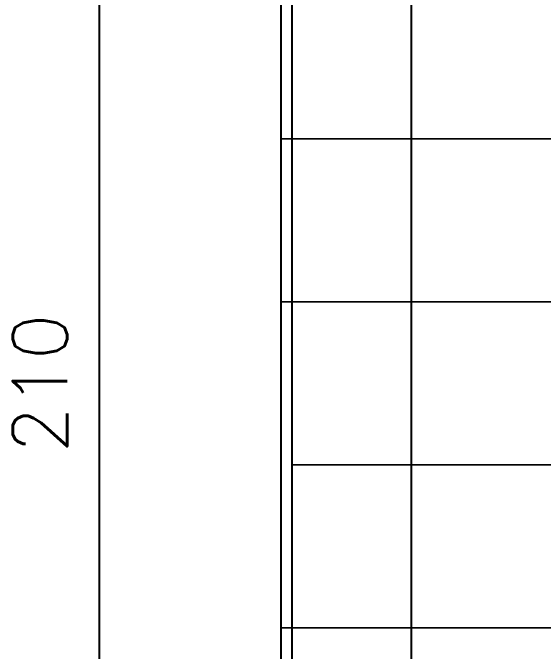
# Model space of a CAD drawing. Header units: centimetres. Extents: x -1797 to 2001, y -8788 to 1856.
# Drawn here: x 892.5 to 990.2, y 950.2 to 1067.6 of the extents above; entities that cross this region are included whole.
import ezdxf

# ---------------------------------------------------------------- set-up
doc = ezdxf.new("R2010")
doc.units = ezdxf.units.CM
doc.header["$LTSCALE"] = 100
doc.header["$MEASUREMENT"] = 0
doc.header["$PDMODE"] = 35
for name, color, linetype in [('DIM', 1, 'Continuous'), ('ID_Flooring_02', 127, 'Continuous'), ('WALL-01', 7, 'Continuous'), ('WALL-04', 1, 'Continuous')]:
    doc.layers.add(name, color=color, linetype=linetype)
doc.styles.add('ROMANS', font='romans')
doc.dimstyles.new('AS-17-100', dxfattribs={"dimtxt": 10, "dimasz": 5, "dimexe": 10, "dimexo": 10, "dimgap": 6, "dimtad": 1, "dimtoh": 1, "dimdec": 0, "dimdsep": 46, "dimtxsty": 'ROMANS', "dimblk1": 'ARCHTICK', "dimblk2": 'ARCHTICK', "dimsah": 1, "dimcen": 25, "dimdle": 10, "dimclrd": 1, "dimclre": 1, "dimclrt": 2, "dimadec": 0, "dimazin": 0, "dimtfac": 1, "dimtdec": 0, "dimtofl": 0, "dimtmove": 2, "dimatfit": 3, "dimldrblk": 'ARCHTICK', "dimfxl": 1, "dimtolj": 1, "dimtzin": 0, "dimarcsym": 0})

# ---------------------------------------------------------------- blocks, each defined once
blk = doc.blocks.new('_ARCHTICK')
at = {"color": 0, "linetype": 'ByBlock', "const_width": 0.15}
blk.add_lwpolyline([(-0.5, -0.5), (0.5, 0.5)], dxfattribs=at)
blk = doc.blocks.new('*D155')
at = {"layer": 'Defpoints', "color": 0, "transparency": 16777216}
for p in [(-1742.62, 2750.68), (-1699.24, 2750.68, 0), (-1709.21, 2540.68)]:
    blk.add_point(p, dxfattribs=at)
at = {"layer": 'DIM', "color": 1, "lineweight": -2, "transparency": 16777216}
for p, q in [((-1742.62, 2530.68), (-1742.62, 2760.68)), ((-1709.24, 2750.68), (-1752.62, 2750.68)), ((-1719.21, 2540.68), (-1752.62, 2540.68))]:
    blk.add_line(p, q, dxfattribs=at)
at = {"layer": 'DIM', "color": 1, "lineweight": -2, "transparency": 16777216, "xscale": 5, "yscale": 5, "zscale": 5}
for p, rotation in [((-1742.62, 2750.68), 90), ((-1742.62, 2540.68), 270)]:
    blk.add_blockref('_ARCHTICK', p, dxfattribs=dict(at, rotation=rotation))
at = {"layer": 'DIM', "color": 2, "transparency": 16777216, "insert": (-1753.62, 2645.68), "char_height": 10, "attachment_point": 5, "rotation": 90, "style": 'ROMANS'}
blk.add_mtext('\\A1;210', dxfattribs=at)
blk = doc.blocks.new('5')
at = {"layer": 'DIM'}
dim = blk.add_linear_dim(base=(-1742.62, 2750.68), p1=(-1709.21, 2540.68), p2=(-1699.24, 2750.68, 0), angle=90, dimstyle='AS-17-100', dxfattribs=at)
dim.commit()
dim.dimension.update_dxf_attribs({"geometry": '*D155', "text_midpoint": (-1753.62, 2645.68)})

msp = doc.modelspace()

# ---------------------------------------------------------------- linework, layer by layer
at = {"layer": 'ID_Flooring_02'}
for p, q in [((965.87, 1204.25, 0), (965.87, 894.25, 0)), ((1087.87, 1044.25, 0), (941.87, 1044.45, 0)), ((1087.87, 1014.25, 0), (941.87, 1014.45, 0)), ((1087.87, 954.25, 0), (941.87, 954.45, 0))]:
    msp.add_line(p, q, dxfattribs=at)
at = {"layer": 'WALL-01'}
for p, q in [((941.87, 1254.25, 0), (941.87, 894.45, 0)), ((1085.87, 984.25, 0), (943.87, 984.45, 0))]:
    msp.add_line(p, q, dxfattribs=at)
at = {"layer": 'WALL-04'}
msp.add_line((943.87, 1206.45, 0), (943.87, 894.45, 0), dxfattribs=at)

# ---------------------------------------------------------------- block references
at = {"layer": 'DIM'}
msp.add_blockref('5', (2651.08, -1646.23, 0), dxfattribs=at)

doc.saveas('drawing.dxf')
